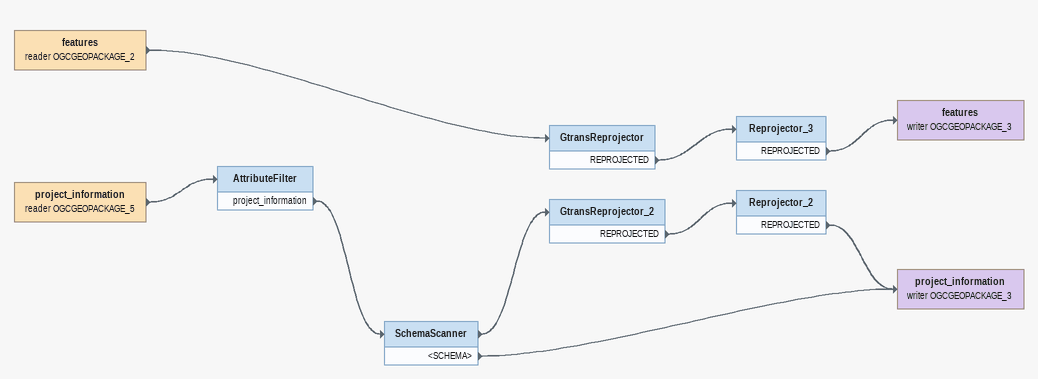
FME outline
project_information (reader OGCGEOPACKAGE_5)
    -> AttributeFilter
AttributeFilter
    project_information -> SchemaScanner
SchemaScanner
    -> GtransReprojector_2
    <SCHEMA> -> project_information (writer OGCGEOPACKAGE_3)
GtransReprojector_2
    REPROJECTED -> Reprojector_2
Reprojector_2
    REPROJECTED -> project_information (writer OGCGEOPACKAGE_3)
project_information (writer OGCGEOPACKAGE_3)
features (reader OGCGEOPACKAGE_2)
    -> GtransReprojector
GtransReprojector
    REPROJECTED -> Reprojector_3
Reprojector_3
    REPROJECTED -> features (writer OGCGEOPACKAGE_3)
features (writer OGCGEOPACKAGE_3)
